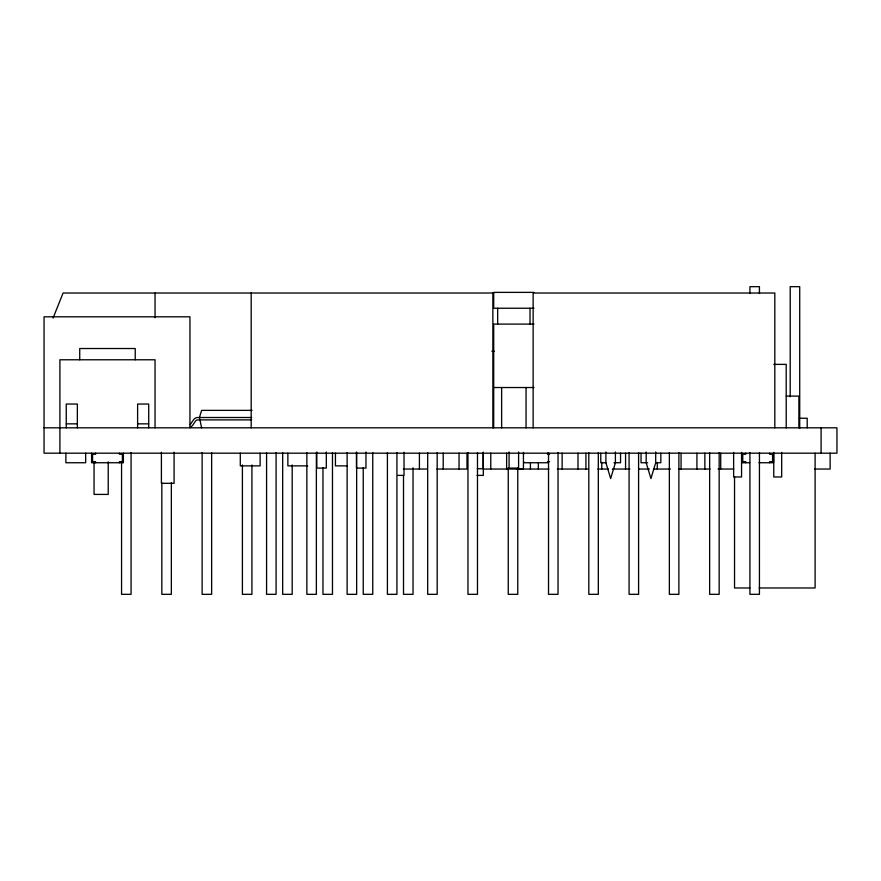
<?xml version="1.0" encoding="UTF-8"?>
<svg xmlns="http://www.w3.org/2000/svg" width="881" height="881" viewBox="0 0 881 881"><rect width="100%" height="100%" fill="white"/><g stroke="black" fill="none" stroke-linecap="round" stroke-linejoin="round"><path stroke-width="1.32" d="M53.069 318.063L63.08 293.021L493.723 293.021M533.985 292.382L493.701 292.382L493.701 308.24L533.985 308.24M533.985 324.098L493.701 324.098L493.701 427.814M491.818 351.222L494.34 351.222M773.771 364.382L786.204 364.382L786.204 427.814M493.701 387.53L533.985 387.53M786.204 396.098L798.891 396.098L798.891 427.814M252.076 410.37L201.606 410.37L199.458 417.506L201.606 427.814M251.647 417.506L197.432 417.517A5.341 5.341 0 0 0 193.688 419.532L190.836 423.772A4.493 4.493 0 0 1 189.955 424.631M799.287 418.255L807.205 418.255L807.205 427.814M251.647 419.885L197.873 419.885A2.962 2.962 0 0 0 195.406 421.206L192.994 424.84A6.872 6.872 0 0 1 189.723 427.45M66.251 423.849L77.352 423.849M137.612 423.849L148.713 423.849M44.05 427.814L836.95 427.814L836.95 453.186L44.05 453.186L44.05 316.808L189.944 316.808L189.944 427.814M549.546 454.244L547.564 454.244L547.564 453.186M549.546 461.688L547.564 461.688L547.564 462.745L523.732 462.745L523.732 461.688M606.04 462.745L600.765 462.745L600.765 453.186M613.958 462.745L620.554 462.745L620.554 453.186M647.634 462.745L641.038 462.745L641.038 453.186M655.552 462.745L660.827 462.745L660.827 453.186M749.72 462.745L741.769 462.745L741.769 453.186M758.982 462.745L773.551 462.745L773.551 453.186M307.689 465.873L287.867 465.873L287.867 453.186M347.334 465.873L335.441 465.873L335.441 453.186M477.282 468.725L483.129 468.725L483.129 452.36M516.145 468.725L523.435 468.725L523.435 452.36M403.311 469.044L427.34 469.044M436.855 469.044L466.985 469.044L466.985 453.186M483.526 469.044L548.918 469.044M557.299 469.044L588.563 469.044M597.814 469.044L608.441 469.044M612.35 469.044L629.871 469.044M638.78 469.044L649.352 469.044M653.471 469.044L670.496 469.044M678.524 469.044L710.141 469.044M718.07 469.044L733.741 469.044M814.716 469.044L830.133 469.044L830.133 453.186M397.683 475.388L404.027 475.388L404.027 452.283M477.084 475.388L483.317 475.388L483.317 452.283M749.885 587.979L734.534 587.979L734.534 476.566M759.114 587.979L815.101 587.979L815.101 453.186M821.092 427.814L821.092 453.186M799.717 428.419L799.717 286.677L790.202 286.677L790.202 396.769M781.689 452.394L781.689 476.973L773.76 476.973L773.76 452.394M774.817 427.814L774.817 293.021L533.137 293.021L533.137 427.814M769.576 453.186L769.576 454.244L772.56 454.244L772.56 461.688L769.576 461.688L769.576 462.745M759.433 293.56L759.433 286.677L749.918 286.677L749.918 293.56M759.433 452.581L759.433 594.323L749.918 594.323L749.918 452.581M745.744 453.186L745.744 454.244L742.76 454.244L742.76 461.688L745.744 461.688L745.744 462.745M741.56 452.394L741.56 476.973L733.631 476.973L733.631 452.394M720.713 453.186L720.713 469.044M719.16 452.581L719.16 594.323L709.645 594.323L709.645 452.581M704.855 453.186L704.855 469.044M696.926 453.186L696.926 469.044M681.068 453.186L681.068 469.044M678.877 452.581L678.877 594.323L669.362 594.323L669.362 452.581M657.281 462.437L657.281 469.044M655.695 451.964L655.695 462.701L650.938 478.559L646.18 462.701L646.18 451.964M638.593 452.581L638.593 594.323L629.078 594.323L629.078 452.581M625.565 453.186L625.565 469.044M615.412 451.964L615.412 462.701L610.654 478.559L605.897 462.701L605.897 451.964M601.778 462.437L601.778 469.044M598.32 452.581L598.32 594.323L588.805 594.323L588.805 452.581M585.92 453.186L585.92 469.044M577.991 453.186L577.991 469.044M562.133 453.186L562.133 469.044M558.036 452.581L558.036 594.323L548.522 594.323L548.522 452.581M538.346 462.437L538.346 469.044M530.417 462.437L530.417 469.044M530.021 308.24L530.021 324.098M526.056 387.53L526.056 427.814M523.732 453.186L523.732 454.244M518.601 451.986L518.601 468.097L509.086 468.097L509.086 451.986M517.764 467.723L517.764 594.323L508.249 594.323L508.249 467.723M506.63 453.186L506.63 469.044M501.63 387.53L501.63 427.814M497.666 308.24L497.666 324.098M492.864 293.021L492.864 427.814M490.772 453.186L490.772 469.044M477.48 452.581L477.48 594.323L467.965 594.323L467.965 452.581M459.056 453.186L459.056 469.044M443.198 453.186L443.198 469.044M437.196 452.581L437.196 594.323L427.681 594.323L427.681 452.581M419.411 453.186L419.411 469.044M413.035 467.723L413.035 594.323L403.52 594.323L403.52 475.982M396.924 452.581L396.924 594.323L387.409 594.323L387.409 452.581M372.751 452.581L372.751 594.323L363.236 594.323L363.236 467.723M365.967 451.986L365.967 468.097L356.453 468.097L356.453 451.986M356.64 452.581L356.64 594.323L347.125 594.323L347.125 452.581M332.478 452.581L332.478 594.323L322.964 594.323L322.964 467.723M326.322 451.986L326.322 468.097L316.808 468.097L316.808 451.986M316.367 452.581L316.367 594.323L306.852 594.323L306.852 452.581M292.195 464.97L292.195 594.323L282.68 594.323L282.68 452.581M276.083 452.581L276.083 594.323L266.569 594.323L266.569 452.581M260.115 453.186L260.115 465.873L240.293 465.873L240.293 453.186M251.922 464.97L251.922 594.323L242.407 594.323L242.407 464.97M251.184 293.021L251.184 427.814M211.638 452.581L211.638 594.323L202.123 594.323L202.123 452.581M174.086 452.184L174.086 483.317L161.399 483.317L161.399 452.184M171.355 482.854L171.355 594.323L161.84 594.323L161.84 482.854M155.056 293.021L155.056 317.777M155.056 427.814L155.056 359.778L59.908 359.778L59.908 453.186M148.713 427.814L148.713 404.038L137.612 404.038L137.612 427.814M135.233 359.778L135.233 348.524L79.731 348.524L79.731 359.778M131.082 452.581L131.082 594.323L121.567 594.323L121.567 462.217M123.373 453.186L123.373 462.745L91.591 462.745L91.591 453.186M119.398 453.186L119.398 454.244L122.382 454.244L122.382 461.688L119.398 461.688L119.398 462.745M108.22 461.798L108.22 494.417L94.058 494.417L94.058 461.798M95.566 453.186L95.566 454.244L92.582 454.244L92.582 461.688L95.566 461.688L95.566 462.745M85.666 453.186L85.666 462.745L65.866 462.745L65.866 453.186M77.352 427.814L77.352 404.038L66.251 404.038L66.251 427.814"/></g></svg>
